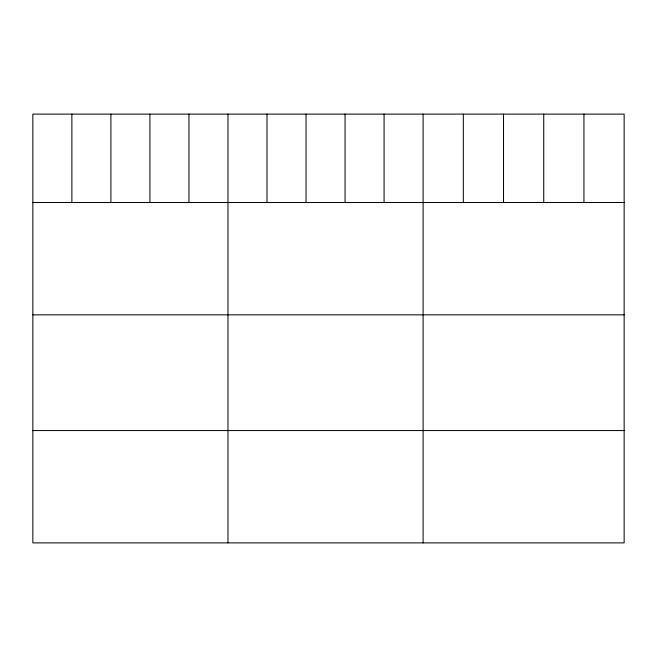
<?xml version="1.0" encoding="UTF-8"?>
<svg xmlns="http://www.w3.org/2000/svg" width="657" height="657" viewBox="0 0 657 657"><rect width="100%" height="100%" fill="white"/><g stroke="black" fill="none" stroke-linecap="round" stroke-linejoin="round"><path stroke-width="0.99" d="M624.15 202.52L624.15 542.887L32.85 542.887L32.85 114.113L624.15 114.113L624.15 202.52L32.85 202.52M32.85 314.843L624.15 314.843M32.85 430.565L624.15 430.565M583.942 114.113L583.942 202.52M543.733 114.113L543.733 202.52M503.525 114.113L503.525 202.52M463.316 114.113L463.316 202.52M423.108 114.113L423.108 542.887M384.082 114.113L384.082 202.52M345.056 114.113L345.056 202.52M306.031 114.113L306.031 202.52M267.005 114.113L267.005 202.52M227.979 114.113L227.979 542.887M188.953 114.113L188.953 202.52M149.927 114.113L149.927 202.52M110.902 114.113L110.902 202.52M71.876 114.113L71.876 202.52"/></g></svg>
